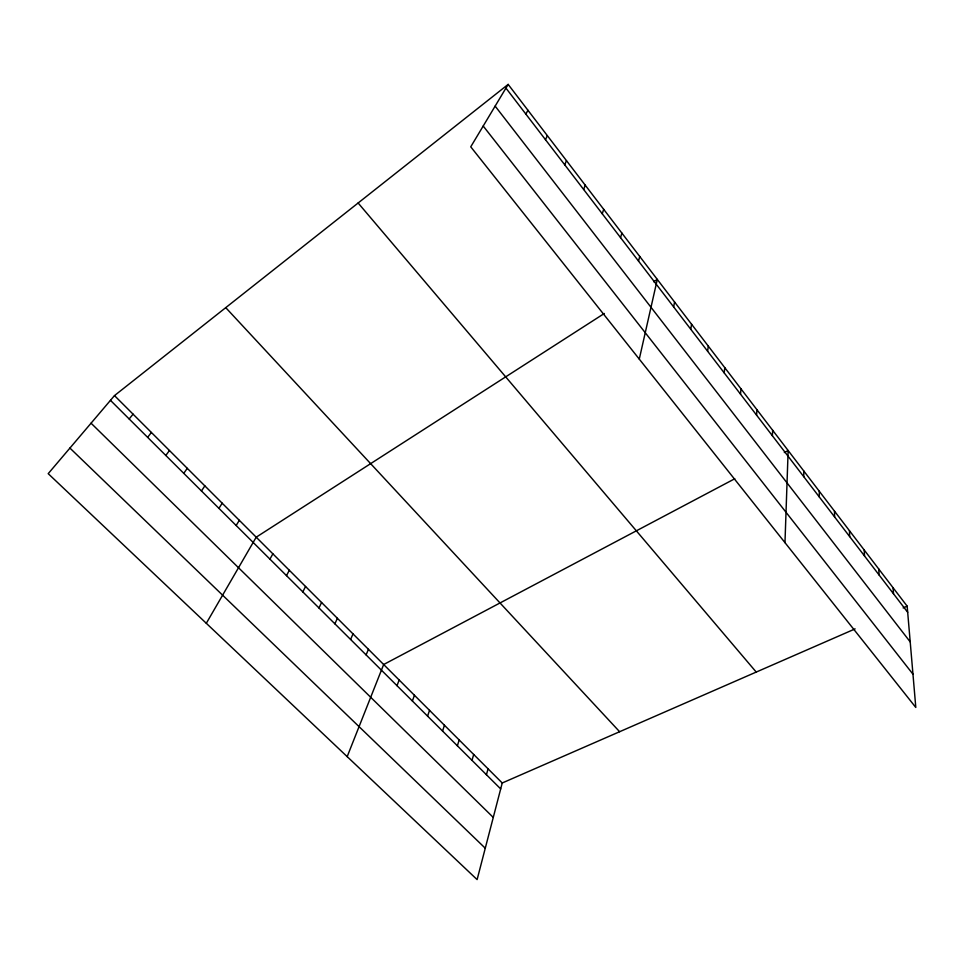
<?xml version="1.0" encoding="UTF-8"?>
<svg xmlns="http://www.w3.org/2000/svg" width="964" height="964" viewBox="0 0 964 964"><rect width="100%" height="100%" fill="white"/><g stroke="black" fill="none" stroke-linecap="round" stroke-linejoin="round"><path stroke-width="1.45" d="M803.747 476.674L803.831 471.047M784.973 542.66L788.142 450.525L784.31 452.55M772.381 435.752L772.67 430.293M756.571 415.11L756.957 409.748M740.509 394.156L741.003 388.878M724.181 372.863L724.795 367.682M707.6 351.221L708.323 346.136M690.754 329.242L691.586 324.253M673.631 306.901L674.583 302.021M639.277 359.114L657.303 279.415L653.652 281.765M855.116 628.889L502.232 782.985L477.108 879.602L48.2 473.661L114.487 395.602L508.161 84.398L907.16 606.163L915.8 707.456L470.745 146.817L508.161 84.398M638.529 261.099L639.735 256.448M486.434 774.719L488.061 768.814M471.999 760.343L473.698 754.475M620.539 237.626L621.876 233.095M457.382 745.787L459.165 739.954M442.572 731.049L444.44 725.253M602.247 213.755L603.717 209.345M427.582 716.119L429.534 710.36M412.387 700.997L414.436 695.273M583.642 189.474L585.244 185.196M397.011 685.681L399.144 679.994M347.185 756.632L383.66 664.521L734.773 478.759M366.103 654.905L368.429 649.314M564.711 164.784L566.471 160.639M350.595 639.457L353.017 633.902M334.882 623.804L337.4 618.298M545.467 139.66L547.371 135.659M318.951 607.959L321.578 602.5M302.829 591.896L305.552 586.486M286.489 575.629L289.321 570.266M525.874 114.101L527.935 110.245M269.932 559.144L272.872 553.83M206.308 623.298L256.207 537.189L604.283 313.493M236.156 525.501L239.313 520.307M218.924 508.353L222.202 503.208M201.464 490.953L204.85 485.88M183.763 473.336L187.269 468.323M165.82 455.454L169.447 450.513M147.625 437.343L151.384 432.462M129.176 418.966L133.068 414.159M903.135 607.923L907.16 606.163M69.926 448.079L485.266 848.224M91.062 423.196L493.279 817.436M110.462 400.337L500.69 788.926M114.487 395.602L502.232 782.985M225.745 307.649L619.623 731.724M358.126 202.994L756.234 672.077M483.205 126.031L912.968 674.197M495.147 106.112L910.209 641.891M505.943 88.098L907.69 612.297M893.062 587.727L893.508 593.8M878.758 569.013L879.12 575.014M864.226 550.022L864.503 555.951M849.477 530.73L849.658 536.587M834.499 511.137L834.595 516.921M819.292 491.254L819.292 496.954"/></g></svg>
